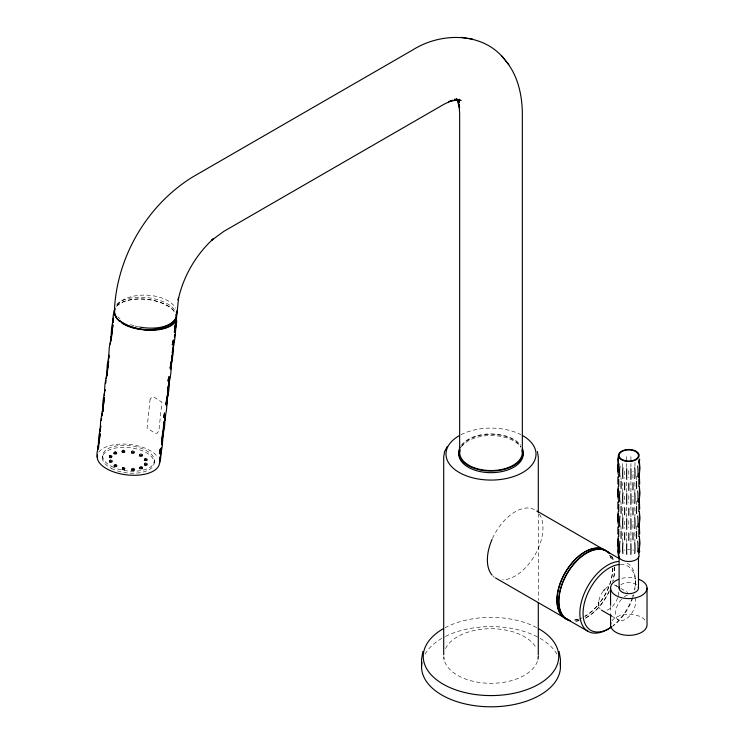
<?xml version="1.0" encoding="UTF-8"?>
<svg xmlns="http://www.w3.org/2000/svg" width="744" height="744" viewBox="0 0 744 744"><rect width="100%" height="100%" fill="white"/><g stroke="black" fill="none" stroke-linecap="round" stroke-linejoin="round"><path stroke-width="0.56" stroke-dasharray="3.72 2.79" d="M628.792 520.642L628.792 527.784M628.792 495.634L628.792 502.777M628.792 470.627L628.792 477.769M635.441 583.073L635.441 581.213M632.967 478.252L632.967 471.101M632.967 503.26L632.967 496.109M632.967 528.259L632.967 521.116M624.625 471.101L624.625 478.252M624.625 496.109L624.625 503.26M624.625 521.116L624.625 528.259M636.501 479.61L636.687 475.928M636.501 504.618L636.687 500.935M636.501 529.626L636.687 525.943M102.421 458.016L102.653 456.035M109.154 457.132L109.74 455.402L110.819 455.272L112.353 456.165L111.767 457.895L109.154 457.132L110.67 456.509L112.214 457.402M109.6 457.709L109.74 455.402M109.201 461.764L109.787 460.034L110.865 459.904L112.409 460.796L112.26 462.024L109.656 462.331L109.201 461.764L109.787 460.034M109.656 462.331L109.349 460.527M110.67 456.509L110.819 455.272M110.689 458.025L110.837 456.788L112.353 456.165M109.647 461.271L110.726 461.141L110.865 459.904M110.735 462.647L110.884 461.42L112.409 460.796M111.767 457.895L111.907 455.588M112.26 462.024L111.953 460.22M111.814 462.526L111.963 461.289M113.795 453.533L114.381 451.803L115.46 451.673L117.003 452.566L116.855 453.793L114.251 454.11L113.795 453.533L114.381 451.803M114.251 454.11L113.944 452.296M114.241 453.04L115.32 452.91L115.46 451.673M113.934 466.181L114.52 464.451L115.599 464.321L117.134 465.205L116.994 466.442L114.381 466.748L113.934 466.181L114.52 464.451M115.339 454.417L115.478 453.189L117.003 452.566M114.381 466.748L114.074 464.944M116.855 453.793L116.548 451.989M116.417 454.296L116.557 453.059M114.371 465.679L115.45 465.558L115.599 464.321M115.469 467.065L115.618 465.828L117.134 465.205M116.994 466.442L116.687 464.637M116.548 466.934L116.696 465.707M121.895 451.924L122.481 450.194L123.56 450.064L125.094 450.957L124.955 452.185L122.342 452.492L121.895 451.924L122.481 450.194M122.342 452.492L122.035 450.687M122.332 451.431L123.411 451.301L123.56 450.064M123.43 452.808L123.578 451.58L125.094 450.957M122.072 469.194L122.667 467.464L123.746 467.334L125.28 468.227L124.694 469.957L122.072 469.194L123.597 468.571L125.141 469.464M124.955 452.185L124.648 450.38M122.528 469.771L122.667 467.464M124.508 452.687L124.657 451.45M123.597 468.571L123.746 467.334M123.616 470.087L123.755 468.85L125.28 468.227M124.694 469.957L124.825 467.651M131.27 452.733L131.855 451.004L132.934 450.883L134.478 451.766L134.329 453.003L131.725 453.31L131.27 452.733L131.855 451.004M131.725 453.31L131.409 451.496M131.707 452.24L132.785 452.11L132.934 450.883M132.804 453.626L132.953 452.389L134.478 451.766M131.456 470.013L132.041 468.283L133.12 468.153L134.655 469.036L134.515 470.273L131.902 470.58L131.456 470.013L132.041 468.283M134.329 453.003L134.022 451.19M131.902 470.58L131.595 468.776M133.883 453.496L134.032 452.259M131.893 469.511L132.971 469.39L133.12 468.153M132.99 470.896L133.139 469.659L134.655 469.036M134.515 470.273L134.208 468.469M134.069 470.766L134.218 469.538M139.416 455.756L140.002 454.026L141.081 453.896L142.615 454.789L142.476 456.016L139.863 456.323L139.416 455.756L140.002 454.026M139.863 456.323L139.556 454.519M139.853 455.263L140.932 455.133L141.081 453.896M139.547 468.394L140.132 466.665L141.211 466.544L142.755 467.427L142.606 468.664L140.002 468.971L139.547 468.394L140.132 466.665M140.951 456.639L141.1 455.412L142.615 454.789M140.002 468.971L139.695 467.167M142.476 456.016L142.16 454.212M142.03 456.518L142.178 455.282M139.993 467.902L141.072 467.781L141.211 466.544M141.081 469.287L141.23 468.05L142.755 467.427M142.606 468.664L142.299 466.86M142.169 469.157L142.309 467.93M144.141 460.173L144.727 458.444L145.815 458.313L147.349 459.197L147.2 460.434L144.596 460.741L144.141 460.173L144.727 458.444M144.197 464.795L144.782 463.066L145.861 462.935L147.396 463.828L147.256 465.065L144.643 465.372L144.197 464.795L144.782 463.066M144.596 460.741L144.29 458.936M144.643 465.372L144.336 463.559M144.587 459.671L145.666 459.55L145.815 458.313M145.685 461.057L145.824 459.82L147.349 459.197M144.634 464.303L145.712 464.172L145.861 462.935M145.731 465.688L145.88 464.451L147.396 463.828M147.2 460.434L146.893 458.63M146.763 460.927L146.903 459.699M147.256 465.065L146.94 463.252M146.81 465.558L146.959 464.321M154.175 462.508L154.408 460.527M132.785 452.11L133.874 452.426M131.865 452.073L132.953 452.389M140.932 455.133L142.02 455.449M140.012 455.096L141.1 455.412M123.411 451.301L124.499 451.617M122.49 451.264L123.578 451.58M145.666 459.55L146.754 459.857M144.745 459.504L145.824 459.82M115.32 452.91L116.399 453.226M114.399 452.873L115.478 453.189M145.712 464.172L146.8 464.488M144.792 464.135L145.88 464.451M110.837 456.788L109.294 455.895M141.072 467.781L142.15 468.088M140.142 467.734L141.23 468.05M110.726 461.141L111.805 461.457M109.796 461.103L110.884 461.42M132.971 469.39L134.06 469.706M132.051 469.343L133.139 469.659M115.45 465.558L116.538 465.865M114.53 465.512L115.618 465.828M123.755 468.85L122.221 467.957M615.772 585.509L619.752 587.807M620.747 588.383L627.713 592.41M611.484 615.93L618.45 619.957M620.989 477.769L621.091 479.61M620.942 501.856L621.091 504.618M620.942 526.864L621.091 529.626M610.564 606.453L610.564 613.344M538.293 513.602L538.293 600.436M116.882 306.082A31.025 15.14 6.7 0 1 147.572 299.395A31.025 15.14 6.7 0 1 175.361 313.289M138.821 326.886A31.025 15.14 6.7 0 1 134.943 325.974M134.004 325.714A31.025 15.14 6.7 0 1 129.679 324.254M120.091 318.897A31.025 15.14 6.7 0 1 117.831 316.749M117.087 304.361A31.025 15.14 6.7 0 1 148.53 297.767A31.025 15.14 6.7 0 1 175.91 312.313M609.829 555.043A39.599 22.869 -60 0 1 612.107 560.855M612.879 567.96A39.599 22.869 -60 0 1 600.436 602.026M597.023 606.248A39.599 22.869 -60 0 1 584.877 616.46M582.134 617.883A39.599 22.869 -60 0 1 579.409 618.989M578.339 619.334A39.599 22.869 -60 0 1 572.164 620.273M611.642 556.084A39.599 22.869 -60 0 1 613.642 560.837M614.628 566.928A39.599 22.869 -60 0 1 613.121 580.59M609.066 591.694A39.599 22.869 -60 0 1 584.858 618.487M579.092 620.682A39.599 22.869 -60 0 1 575.977 621.231M620.738 584.97A9.691 5.589 0 0 1 636.845 584.97M537.382 661.332A47.291 27.305 0 0 1 489.143 683.29A47.291 27.305 0 0 1 444.029 659.212M445.479 648.591A47.291 27.305 0 0 1 490.994 628.699A47.291 27.305 0 0 1 536.517 648.591M461.001 434.71A45.012 25.994 0 0 1 520.995 434.71M425.057 654.125A69.443 40.092 0 0 1 444.587 636.883M445.517 636.408A69.443 40.092 0 0 1 538.321 637.366M540.098 638.352A69.443 40.092 0 0 1 556.94 654.125M445.014 627.759A67.732 39.106 0 0 1 536.982 627.759M611.949 620.803A18.237 10.528 0 0 1 628.792 614.302A18.237 10.528 0 0 1 645.643 620.803M621.817 578.348A18.237 10.528 0 0 1 635.776 578.348M614.246 584.942A14.248 8.221 -60 0 1 617.027 586.551M618.72 592.029A14.248 8.221 -60 0 1 617.957 596.93M617.678 597.776A14.248 8.221 -60 0 1 606.686 610.387M600.269 609.141A14.248 8.221 -60 0 1 599.339 607.671M598.92 600.455A14.248 8.221 -60 0 1 603.049 591.406M605.411 588.699A14.248 8.221 -60 0 1 608.648 586.216M632.698 595.284A14.248 8.221 -60 0 1 633.944 596.316M634.874 597.795A14.248 8.221 -60 0 1 629.424 616.134A14.248 8.221 -60 0 1 616.264 617.446A14.248 8.221 -60 0 1 621.714 599.097M624.253 596.846A14.248 8.221 -60 0 1 627.536 595.079M539.428 514.188A39.32 22.701 -60 0 1 535.215 554.559A39.32 22.701 -60 0 1 502.553 579.771M494.574 577.335A39.32 22.701 -60 0 1 492.835 575.893M492.5 538.396A39.32 22.701 -60 0 1 534.834 509.826M609.652 555.247A39.32 22.701 -60 0 1 611.912 561.023M612.675 568.072A39.32 22.701 -60 0 1 600.324 601.896M596.939 606.081A39.32 22.701 -60 0 1 584.877 616.227M578.386 619.082A39.32 22.701 -60 0 1 572.257 620.012M623.909 550.225A10.37 5.989 0 0 1 624.83 549.974M627.778 549.556A10.37 5.989 0 0 1 629.815 549.556M632.763 549.974A10.37 5.989 0 0 1 633.683 550.225M634.725 532.527A45.561 20.665 -68.9 0 1 634.799 542.283M630.875 531.607A45.561 7.254 -83.4 0 1 630.875 542.32M626.708 542.32A45.561 7.254 83.4 0 1 626.708 531.607M622.784 542.283A45.561 20.665 68.9 0 1 622.868 532.527M634.725 507.52A45.561 20.665 -68.9 0 1 634.799 517.275M630.875 506.599A45.561 7.254 -83.4 0 1 630.875 517.312M626.708 517.312A45.561 7.254 83.4 0 1 626.708 506.599M622.784 517.275A45.561 20.665 68.9 0 1 622.868 507.52M634.725 482.512A45.561 20.665 -68.9 0 1 634.799 492.268M630.875 481.591A45.561 7.254 -83.4 0 1 630.875 492.305M626.708 492.305A45.561 7.254 83.4 0 1 626.708 481.591M622.784 492.268A45.561 20.665 68.9 0 1 622.868 482.512M634.985 462.638A45.561 20.665 -68.9 0 1 634.799 467.26M630.875 456.584A45.561 7.254 -83.4 0 1 630.959 459.913M630.959 463.493A45.561 7.254 -83.4 0 1 630.875 467.306M626.708 467.306A45.561 7.254 83.4 0 1 626.634 463.493M626.634 459.913A45.561 7.254 83.4 0 1 626.708 456.584M622.784 467.26A45.561 20.665 68.9 0 1 622.635 460.871M619.538 465.307A45.561 30.932 49.2 0 1 619.538 463.521M611.466 556.298A39.32 22.701 -60 0 1 613.447 561.013M614.432 567.058A39.32 22.701 -60 0 1 612.665 581.622M609.364 590.652A39.32 22.701 -60 0 1 584.877 618.255M579.148 620.422A39.32 22.701 -60 0 1 573.103 621.026M620.45 564.398A37.042 21.381 -60 0 1 634.939 589.267M632.846 597.692A37.042 21.381 -60 0 1 612.675 626.206M627.304 563.217A39.32 22.701 -60 0 1 634.13 591.722M633.33 594.726A39.32 22.701 -60 0 1 632.688 596.725M632.344 597.739A39.32 22.701 -60 0 1 613.065 625.62M461.252 446.977A32.197 18.591 0 0 1 490.994 435.5A32.197 18.591 0 0 1 520.744 446.977M461.252 445.349A32.197 18.591 0 0 1 490.994 433.873A32.197 18.591 0 0 1 520.744 445.349M98.794 452.157A31.341 15.299 6.7 0 1 128.21 444.28A31.341 15.299 6.7 0 1 157.84 457.281M116.585 306.258A31.341 15.271 6.7 0 1 147.349 299.479A31.341 15.271 6.7 0 1 175.519 313.261M462.043 445.535A31.341 18.098 0 0 1 492.537 434.384A31.341 18.098 0 0 1 520.986 447.209M116.752 305.059A31.341 17.289 2.1 0 1 147.219 295.182A31.341 17.289 2.1 0 1 175.668 308.156M150.121 399.091L147.089 428.079L154.864 433.12L156.863 433.296L158.853 431.176L161.876 402.188L154.101 397.138L152.102 396.971L150.121 399.091M111.34 468.385A26.012 12.695 6.7 0 0 153.71 464.954A26.012 12.695 6.7 0 0 119.858 447.442A26.012 12.695 6.7 0 0 111.34 468.385M111.572 466.404A26.012 12.695 6.7 0 0 153.943 462.973A26.012 12.695 6.7 0 0 120.091 445.47A26.012 12.695 6.7 0 0 111.572 466.404"/><path stroke-width="1.12" d="M459.653 452.454L459.653 113.069L458.946 104.086L459.587 108.14L456.872 99.11M628.792 540.367L628.792 533.225M628.792 515.36L628.792 508.217M628.792 490.352L628.792 483.209M618.459 548.951L618.394 552.532L618.329 549.565A45.561 36.484 -19 0 1 618.329 538.851M639.124 463.214L639.189 459.643L639.254 463.828A45.561 36.484 19 0 1 639.254 474.542L638.994 478.085L639.124 473.928M624.625 482.726L624.625 489.868M624.625 507.734L624.625 514.876M624.625 532.741L624.625 539.884M632.967 489.868L632.967 482.726M632.967 514.876L632.967 507.734M632.967 539.884L632.967 532.741M166.814 399.621L166.442 405.973M171.111 362.449L170.776 368.801M175.258 329.825L175.472 324.375M639.124 498.936L638.994 503.093L639.254 499.55A45.561 36.484 19 0 0 639.254 488.836M639.124 523.943L638.994 528.101L639.254 524.557A45.561 36.484 19 0 0 639.254 513.844M639.124 548.951L638.994 553.108L639.254 549.565A45.561 36.484 19 0 0 639.254 538.851M177.016 313.215L178.625 297.516L178.142 299.972C183.229 276.517 195.83 254.699 213.593 238.564L211.705 240.219L223.832 231.375L444.196 104.151L452.333 100.273L448.502 101.742L459.467 99.408L454.77 99.835L461.103 100.403L454.184 99.296L459.039 100.477L456.286 99.305M114.371 311.615C116.315 257.805 146.652 205.446 192.464 177.109L412.892 49.848C441.043 32.076 483.33 31.769 504.953 59.864M160.871 452.417L160.62 458.797L159.486 463.373M165.187 415.245L164.61 426.182L162.499 437.993M173.631 344.556L173.138 353.67L171.027 365.481L170.711 369.117L171.994 358.236L170.757 373.832L168.265 388.219L169.604 377.208M97.194 456.965L96.971 453.282L98.515 445.079L98.087 448.706L98.785 436.728L100.756 425.959L100.087 431.576L100.663 420.639L102.774 408.828L102.458 411.544M108.959 356.255L108.615 359.054L109.201 348.118L111.312 336.307L110.884 339.934L111.581 327.955L113.386 318.079M162.583 434.97L162.722 432.245L162.592 434.124M621.091 481.368L621.091 488.51M621.091 506.366L621.091 513.518M621.091 531.374L621.091 538.526M636.501 488.51L636.501 481.368M636.501 513.518L636.501 506.366M636.501 538.526L636.501 531.374M159.579 462.777L159.848 458.072L159.616 460.806M175.268 327.211L175.445 324.421M618.729 479.322L618.729 486.464M618.729 504.33L618.729 511.472M618.729 529.337L618.729 536.48M618.543 477.146L618.664 475.388M618.543 502.154L618.664 500.396M618.543 527.161L618.664 525.404M638.864 486.464L638.864 479.322M638.864 511.472L638.864 504.33M638.864 536.48L638.864 529.337M617.901 476.913L617.901 484.056M617.901 501.921L617.901 509.063M617.901 526.929L617.901 534.071M639.691 484.056L639.282 473.342M639.691 509.063L639.282 498.35M639.691 534.071L639.282 523.358M162.322 440.411L161.746 444.94M101.426 420.304L101.565 418.472M105.76 383.132L105.983 380.389M103.035 408.112L102.691 411.851L104.402 397.352L103.202 406.298M107.378 370.949L106.959 375.59L108.661 361.091L107.74 367.322M166.423 403.35L166.74 399.723M170.767 366.188L171.008 363.463M172.329 352.944L172.645 349.299L172.097 357.659L170.134 368.382L171.343 361.1M161.095 449.683L161.262 447.869L161.076 449.72M169.623 377.171L168.869 389.921L166.758 401.732L166.442 405.378L167.726 394.497L166.489 410.093L163.996 424.471L165.056 416.24L164.517 420.862L164.629 419.867M173.715 342.733L173.975 340.008M175.249 330.076L176.83 321.027M98.85 443.461L100.133 433.603L98.422 448.111L98.534 447.098M112.009 331.061L111.228 339.338L112.93 324.83L112.13 330.159M167.8 391.93L168.386 385.559L167.828 393.911L165.865 404.643L167.586 393.688M618.794 553.685L619.101 550.681L618.729 554.345M161.773 443.312L162.062 440.541M173.678 342.798L173.966 340.017M618.301 548.365L617.901 551.936L618.422 555.508M639.282 462.629L639.691 459.057M104.913 390.693L105.025 389.698L103.053 400.467L102.467 411.451L102.774 408.828M160.36 456.119L159.737 460.731L162.22 446.344L163.457 430.757L162.601 437.091M168.897 383.606L168.776 384.602L169.325 379.979M104.486 394.32L104.355 395.315L104.932 384.378L107.043 372.567L106.615 376.194L107.322 364.216L108.959 355.232M113.441 318.181L112.883 322.803L113.181 315.502L114.26 311.931M173.585 343.728L172.534 351.959L175.017 337.571L176.254 321.985L175.296 329.22M106.838 374.316L107.043 372.567M110.996 338.939L111.312 336.307M111.693 333.684L112.019 330.968M98.199 447.711L98.515 445.079M103.156 406.196L103.593 402.578M107.424 369.945L107.861 366.318M98.896 442.457L99.324 438.83M174.477 335.47L174.598 334.465M171.976 356.581L172.097 355.586L171.473 360.198M102.077 415.915L102.328 414.101M107.127 374.241L107.275 373.237L106.262 378.594M102.858 410.502L103.007 409.488L102.458 412.157M618.422 455.477L617.901 459.057L618.301 462.629M110.996 340.687L111.256 338.883M98.329 448.558L98.599 446.753M173.064 340.324L172.338 344.956L172.906 341.366M168.795 376.576L168.079 381.207L168.637 377.627M164.536 412.836L163.81 417.468L164.368 413.878M110.242 344.128L111.172 338.752M101.854 415.747L102.281 413.05M174.403 337.079L174.831 334.363M422.88 651.437L421.55 659.258L421.55 666.708M98.013 449.311L98.561 446.642M447.302 446.428L444.614 451.552L443.703 456.881L443.703 654.85M467.632 38.316L472.505 39.106M461.531 37.349L466.311 38.13M536.824 510.979L604.537 550.076A39.32 22.701 -60 0 0 601.431 548.774M606.351 551.118L619.315 558.605M601.524 610.182L611.484 615.93M495.513 577.93L565.217 618.171A39.32 22.701 -60 0 0 567.235 619.12M567.03 619.222L587.983 631.312M457.039 99.77L459.411 101.389L457.011 99.584M456.137 99.054L459.485 102.746L456.416 98.989L458.109 101.77L456.928 99.194M505.771 60.915C517.759 75.349 522.083 94.628 522.335 113.041L522.335 452.454M501.828 56.033L508.84 64.672M537.382 451.552L538.293 456.881L538.293 512.449M559.107 651.437L560.446 659.258L560.446 666.708M639.282 548.365L639.691 551.936M618.459 462.043L618.394 458.462L618.329 461.42A45.561 36.484 19 0 0 618.329 472.142M647.029 588.076L647.029 624.83A18.237 10.528 0 0 1 627.006 635.311A18.237 10.528 0 0 1 610.908 622.774M638.482 556.949L638.482 588.076M619.11 555.796L619.11 588.076M610.564 588.076L610.564 605.309M610.564 614.498L610.564 624.83M538.293 602.752L538.293 654.85M176.04 315.056A31.025 15.14 6.7 0 1 156.491 329.592A31.025 15.14 6.7 0 1 119.896 320.627M116.464 317A31.025 15.14 6.7 0 1 115.227 314.74M114.883 313.726A31.025 15.14 6.7 0 1 114.846 309.746M176.533 315.335A31.025 15.14 6.7 0 1 139.807 327.081M568.202 619.724A39.599 22.869 -60 0 1 565.57 571.857A39.599 22.869 -60 0 1 608.155 552.718M570.006 620.775A39.599 22.869 -60 0 1 566.891 573.736A39.599 22.869 -60 0 1 609.187 552.922M638.296 586.988A9.691 5.589 0 0 1 628.792 593.666A9.691 5.589 0 0 1 619.296 586.988M538.293 656.003A47.291 27.305 0 0 1 537.959 659.212M444.029 659.212A47.291 27.305 0 0 1 443.74 657.073M522.827 435.705A45.012 25.994 0 0 1 522.827 472.459A45.012 25.994 0 0 1 459.169 472.459A45.012 25.994 0 0 1 459.169 435.705M560.195 663.341A69.443 40.092 0 0 1 490.017 706.8A69.443 40.092 0 0 1 421.988 662.216M538.889 628.82A67.732 39.106 0 0 1 538.889 684.127A67.732 39.106 0 0 1 443.099 684.127A67.732 39.106 0 0 1 443.099 628.82M638.929 579.325A18.237 10.528 0 0 1 642.5 595.014A18.237 10.528 0 0 1 615.083 595.014A18.237 10.528 0 0 1 618.664 579.325M598.771 605.821A14.248 8.221 -60 0 1 598.66 602.091M603.607 590.68A14.248 8.221 -60 0 1 604.798 589.332M492.054 575.056A39.32 22.701 -60 0 1 492.054 539.391M561.171 614.581A39.32 22.701 -60 0 1 557.842 607.225M557.609 606.128A39.32 22.701 -60 0 1 584.877 552.02M585.779 551.518A39.32 22.701 -60 0 1 600.324 548.514M638.715 553.769A10.37 5.989 0 0 1 629.303 561.488A10.37 5.989 0 0 1 618.627 554.345M637.664 541.065A45.561 30.932 49.2 0 1 637.664 551.788M639.254 536.443A45.561 36.484 -19 0 1 639.514 545.352M618.329 547.166A45.561 36.484 19 0 1 618.329 536.443M619.919 551.788A45.561 30.932 -49.2 0 1 619.919 541.065M622.868 553.49A45.561 20.665 -68.9 0 1 622.868 542.767M626.708 554.41A45.561 7.254 -83.4 0 1 626.708 543.687M630.875 543.687A45.561 7.254 83.4 0 1 630.875 554.41M634.725 542.767A45.561 20.665 68.9 0 1 634.725 553.49M637.664 516.066A45.561 30.932 49.2 0 1 637.664 526.78M639.254 511.435A45.561 36.484 -19 0 1 639.514 520.344M618.329 522.158A45.561 36.484 19 0 1 618.329 511.435M618.329 524.557A45.561 36.484 -19 0 1 618.329 513.844M619.919 526.78A45.561 30.932 -49.2 0 1 619.919 516.066M622.868 528.482A45.561 20.665 -68.9 0 1 622.868 517.759M626.708 529.403A45.561 7.254 -83.4 0 1 626.708 518.68M630.875 518.68A45.561 7.254 83.4 0 1 630.875 529.403M634.725 517.759A45.561 20.665 68.9 0 1 634.725 528.482M637.664 491.059A45.561 30.932 49.2 0 1 637.664 501.772M639.254 486.427A45.561 36.484 -19 0 1 639.514 495.337M618.329 497.15A45.561 36.484 19 0 1 618.329 486.427M618.329 499.55A45.561 36.484 -19 0 1 618.329 488.836M619.919 501.772A45.561 30.932 -49.2 0 1 619.919 491.059M622.868 503.474A45.561 20.665 -68.9 0 1 622.868 492.751M626.708 504.395A45.561 7.254 -83.4 0 1 626.708 493.672M630.875 493.672A45.561 7.254 83.4 0 1 630.875 504.395M634.725 492.751A45.561 20.665 68.9 0 1 634.725 503.474M637.664 466.051A45.561 30.932 49.2 0 1 637.664 476.764M639.254 461.42A45.561 36.484 -19 0 1 639.514 470.329M618.329 474.542A45.561 36.484 -19 0 1 618.329 463.828M619.919 476.764A45.561 30.932 -49.2 0 1 619.919 466.051M622.868 478.466A45.561 20.665 -68.9 0 1 622.868 467.744M626.708 479.387A45.561 7.254 -83.4 0 1 626.708 468.664M630.875 468.664A45.561 7.254 83.4 0 1 630.875 479.387M634.725 467.744A45.561 20.665 68.9 0 1 634.725 478.466M570.127 620.515A39.32 22.701 -60 0 1 567.03 573.819A39.32 22.701 -60 0 1 609.02 553.155M611.819 626.811A37.042 21.381 -60 0 1 583.343 608.713A37.042 21.381 -60 0 1 619.278 564.473M611.27 626.997A39.32 22.701 -60 0 1 580.078 608.992A39.32 22.701 -60 0 1 618.283 561.469M522.846 451.357A32.197 18.591 0 0 1 490.212 472.663A32.197 18.591 0 0 1 459.42 450.464M522.576 448.827A32.197 18.591 0 0 1 489.413 471.026A32.197 18.591 0 0 1 460.192 447.06M159.551 462.368A31.341 15.299 6.7 0 1 126.499 474.849A31.341 15.299 6.7 0 1 97.436 454.975M175.984 314.284A31.341 15.271 6.7 0 1 145.564 330.001A31.341 15.271 6.7 0 1 114.836 308.983M522 449.804A31.341 18.098 0 0 1 490.994 470.552A31.341 18.098 0 0 1 459.997 449.804M176.747 310.946A31.341 17.289 2.1 0 1 158.453 328.541A31.341 17.289 2.1 0 1 121.886 323.045M119.654 321.362A31.341 17.289 2.1 0 1 114.967 308.258M176.04 320.292L174.403 332.131L176.04 320.292M164.117 421.82L163.559 430.172L161.606 440.904L164.117 421.82M160.267 449.097L159.542 453.728L160.267 449.097M623.946 460.322A9.691 5.589 0 0 0 638.482 455.477A9.691 5.589 0 0 0 623.946 450.641A9.691 5.589 0 0 0 623.946 460.322M622.756 460.35A10.37 5.989 0 0 0 639.115 456.072A10.37 5.989 0 0 0 624.514 450.027A10.37 5.989 0 0 0 622.756 460.35"/></g></svg>
